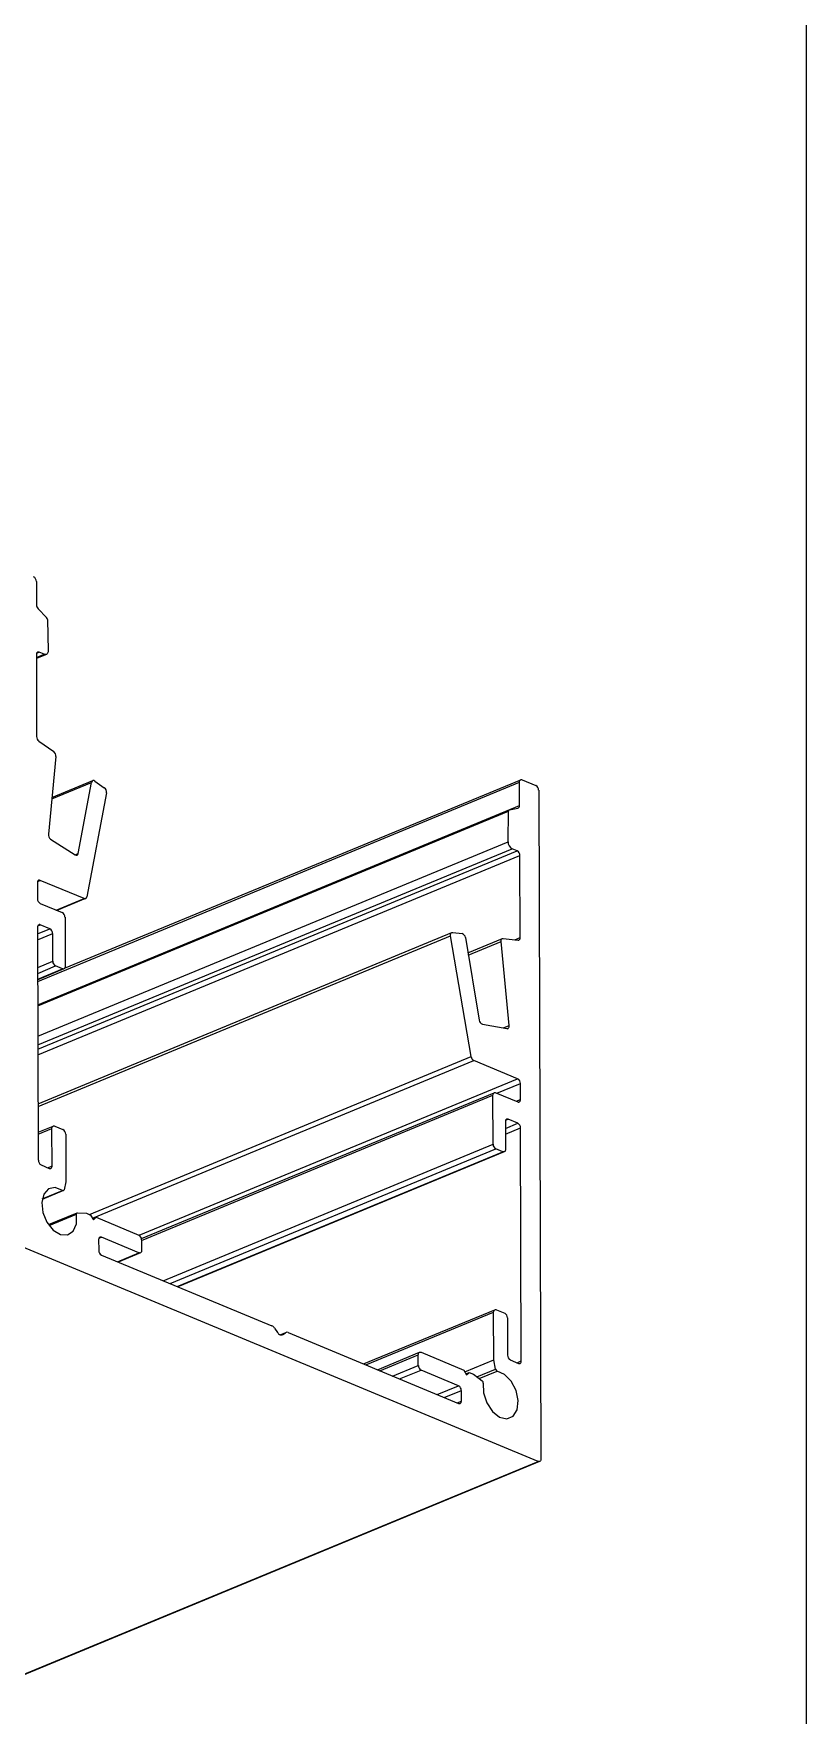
# Model space of a CAD drawing. Extents: x -1.2 to 24.5, y -10.7 to 0.
# Drawn here: x 22.53 to 24.506, y -7.916 to -3.614 of the extents above; entities that cross this region are included whole.
import ezdxf

# ---------------------------------------------------------------- set-up
doc = ezdxf.new("R2010")
doc.units = 0
doc.header["$LTSCALE"] = 0.5
doc.header["$MEASUREMENT"] = 0
doc.layers.add('Housing', color=150, linetype='CONTINUOUS')
doc.layers.add('Text-Unprinted', color=131, linetype='CONTINUOUS', plot=False)

msp = doc.modelspace()

# ---------------------------------------------------------------- linework, layer by layer
at = {"layer": 'Housing', "linetype": 'Continuous', "transparency": 16777216}
for p, q in [((22.5373, -5.0157), (22.5375, -5.0756)), ((22.5415, -5.0854), (22.5634, -5.1082)), ((22.5654, -5.113), (22.5675, -5.1928)), ((22.5371, -5.2029), (22.5378, -5.4127)), ((22.5372, -5.2103), (22.557, -5.2021)), ((22.5627, -5.2023), (22.5372, -5.2128)), ((22.5378, -5.1993), (22.5441, -5.1967)), ((22.557, -5.2021), (22.5441, -5.1967)), ((22.5433, -5.4239), (22.5815, -5.4511)), ((22.5869, -5.4633), (22.5679, -5.6623)), ((22.5406, -6.0387), (23.7725, -5.5292)), ((22.5765, -5.5718), (22.6785, -5.5296)), ((22.5768, -5.5685), (22.6815, -5.5252)), ((22.6094, -6.0053), (23.7757, -5.5229)), ((22.6441, -5.7113), (22.6785, -5.5296)), ((22.6869, -5.5263), (22.7109, -5.5434)), ((23.7727, -5.5891), (23.7725, -5.5292)), ((23.7795, -5.523), (23.8147, -5.5377)), ((22.5408, -6.0986), (23.7727, -5.5891)), ((22.7163, -5.5565), (22.6659, -5.8228)), ((23.8218, -5.5497), (23.8274, -7.2604)), ((22.5408, -6.099), (23.7465, -5.6003)), ((22.5408, -6.1014), (23.7449, -5.6033)), ((23.7433, -5.6816), (23.7449, -5.6033)), ((23.7469, -5.6002), (23.7687, -5.5956)), ((22.5737, -5.6747), (22.6361, -5.7149)), ((22.5411, -6.1789), (23.7433, -5.6816)), ((22.5412, -6.2013), (23.7539, -5.6996)), ((22.5412, -6.2119), (23.7668, -5.7049)), ((22.5412, -6.2268), (23.7738, -5.717)), ((22.6359, -5.7147), (22.6441, -5.7113)), ((23.7668, -5.7049), (23.7539, -5.6996)), ((23.7745, -5.9268), (23.7738, -5.717)), ((22.5398, -5.7865), (22.5399, -5.8274)), ((22.5404, -5.7829), (22.5468, -5.7803)), ((22.6591, -5.827), (22.5468, -5.7803)), ((22.547, -5.8394), (22.6033, -5.8629)), ((22.5879, -5.8564), (22.6591, -5.827)), ((22.6629, -5.8271), (22.5899, -5.8573)), ((22.6104, -5.8749), (22.6108, -6.0005)), ((22.5402, -5.9002), (22.5421, -6.4962)), ((22.5402, -5.9174), (22.5718, -5.9043)), ((22.5403, -5.9323), (22.5789, -5.9163)), ((22.5408, -5.8967), (22.5472, -5.894)), ((22.5416, -6.3516), (23.5996, -5.914)), ((22.5417, -6.3588), (23.5966, -5.9224)), ((22.5718, -5.9043), (22.5472, -5.894)), ((22.5791, -5.9873), (22.5789, -5.9163)), ((23.6488, -6.2313), (23.5966, -5.9224)), ((23.6018, -5.9137), (23.6258, -5.9165)), ((23.6342, -5.9269), (23.6699, -6.1377)), ((23.6408, -5.9656), (23.7288, -5.9292)), ((23.731, -5.9289), (23.7691, -5.9334)), ((23.7609, -5.9325), (23.7745, -5.9268)), ((23.6418, -5.9714), (23.7256, -5.9367)), ((23.7461, -6.152), (23.7256, -5.9367)), ((22.5405, -6.0033), (22.5791, -5.9873)), ((22.5406, -6.0182), (22.5862, -5.9993)), ((22.5406, -6.0328), (22.6038, -6.0066)), ((22.6076, -6.0068), (22.5406, -6.0345)), ((22.6038, -6.0066), (22.5862, -5.9993)), ((23.678, -6.148), (23.7403, -6.1597)), ((23.7315, -6.158), (23.7461, -6.152)), ((22.6728, -6.6351), (23.6488, -6.2313)), ((22.6807, -6.6446), (23.6557, -6.2412)), ((23.7679, -6.2879), (23.6557, -6.2412)), ((22.8003, -6.6882), (23.7679, -6.2879)), ((22.8059, -6.6967), (23.708, -6.3235)), ((23.7118, -6.3237), (23.7681, -6.3471)), ((23.7148, -6.3249), (23.775, -6.2999)), ((23.7752, -6.3409), (23.775, -6.2999)), ((22.8063, -6.7015), (23.7048, -6.3298)), ((23.7052, -6.4554), (23.7048, -6.3298)), ((23.7642, -6.3454), (23.7752, -6.3409)), ((22.5419, -6.4249), (22.5802, -6.409)), ((22.584, -6.4091), (22.6051, -6.4179)), ((23.7367, -6.3976), (23.7369, -6.4686)), ((23.7367, -6.4147), (23.7683, -6.4017)), ((23.7373, -6.3941), (23.7437, -6.3914)), ((23.7683, -6.4017), (23.7437, -6.3914)), ((22.5419, -6.4298), (22.577, -6.4153)), ((22.5773, -6.5109), (22.577, -6.4153)), ((22.6122, -6.4299), (22.6126, -6.5518)), ((23.7368, -6.4297), (23.7754, -6.4137)), ((23.7773, -7.0097), (23.7754, -6.4137)), ((22.8615, -6.8044), (23.7052, -6.4554)), ((22.8795, -6.8119), (23.7123, -6.4674)), ((22.8971, -6.8192), (23.7299, -6.4747)), ((23.7337, -6.4749), (22.8992, -6.8201)), ((23.7299, -6.4747), (23.7123, -6.4674)), ((22.5492, -6.5083), (22.5703, -6.517)), ((22.5664, -6.5154), (22.5773, -6.5109)), ((22.6066, -6.5739), (22.5517, -6.5966)), ((22.552, -6.595), (22.6041, -6.5734)), ((22.6126, -6.5518), (22.6081, -6.5718)), ((22.5679, -6.661), (22.6415, -6.6305)), ((22.5697, -6.6636), (22.64, -6.6345)), ((22.6425, -6.6304), (22.6652, -6.6319)), ((22.6652, -6.6319), (22.6758, -6.6364)), ((22.6758, -6.6364), (22.6829, -6.6484)), ((22.6814, -6.6458), (22.6899, -6.6422)), ((22.6829, -6.6484), (22.6899, -6.6422)), ((22.6899, -6.6422), (22.7992, -6.6876)), ((22.6964, -6.6994), (22.6965, -6.7267)), ((22.6971, -6.6959), (22.7034, -6.6933)), ((22.7993, -6.7331), (22.7034, -6.6933)), ((22.8063, -6.6997), (22.8063, -6.727)), ((23.8204, -7.2666), (22.5007, -6.718)), ((22.7036, -6.7388), (23.1397, -6.9201)), ((22.7446, -6.7558), (22.7993, -6.7331)), ((22.8031, -6.7333), (22.7466, -6.7567)), ((23.3741, -7.0175), (23.7099, -6.8786)), ((23.7137, -6.8787), (23.7348, -6.8875)), ((23.1465, -6.9261), (23.1536, -6.9366)), ((23.3801, -7.02), (23.7066, -6.8849)), ((23.707, -7.0067), (23.7066, -6.8849)), ((23.7418, -6.8995), (23.7422, -6.9951)), ((23.161, -6.9429), (23.1752, -6.937)), ((23.1612, -6.9429), (23.1742, -6.9376)), ((23.1649, -6.9432), (23.1671, -6.9423)), ((23.1671, -6.9423), (23.1742, -6.9376)), ((23.1809, -6.9372), (23.617, -7.1185)), ((23.4092, -7.0321), (23.517, -6.9875)), ((23.4152, -7.0346), (23.5138, -6.9938)), ((23.5139, -7.0211), (23.5138, -6.9938)), ((23.5208, -6.9876), (23.6301, -7.033)), ((23.6327, -7.0375), (23.707, -7.0067)), ((23.7117, -7.0306), (23.707, -7.0067)), ((23.7492, -7.0071), (23.7703, -7.0159)), ((23.7664, -7.0142), (23.7773, -7.0097)), ((23.4482, -7.0483), (23.5139, -7.0211)), ((23.4662, -7.0558), (23.521, -7.0331)), ((23.6169, -7.073), (23.521, -7.0331)), ((23.6301, -7.033), (23.6372, -7.0451)), ((23.6356, -7.0424), (23.6442, -7.0389)), ((23.6372, -7.0451), (23.6442, -7.0389)), ((23.6442, -7.0389), (23.6549, -7.0433)), ((23.6549, -7.0433), (23.6776, -7.0606)), ((23.664, -7.0503), (23.7117, -7.0306)), ((23.6697, -7.0546), (23.7157, -7.0355)), ((23.5621, -7.0956), (23.6169, -7.073)), ((23.5801, -7.1031), (23.624, -7.085)), ((23.6241, -7.1123), (23.624, -7.085)), ((23.6131, -7.1168), (23.6241, -7.1123)), ((15.946, -10.5239), (23.8204, -7.2666)), ((23.8242, -7.2668), (15.9498, -10.5241))]:
    msp.add_line(p, q, dxfattribs=at)
at = {"layer": 'Housing', "linetype": 'Continuous', "transparency": 16777216, "flags": 128}
for points in [[(22.5441, -5.1967), (22.5428, -5.1963), (22.5415, -5.1963), (22.5402, -5.1966), (22.5392, -5.1973), (22.5383, -5.1983), (22.5377, -5.1996), (22.5373, -5.2012), (22.5371, -5.2029)], [(22.5675, -5.1928), (22.5673, -5.1954), (22.5667, -5.1977), (22.5658, -5.1996), (22.5645, -5.2012), (22.5629, -5.2022), (22.561, -5.2027), (22.5591, -5.2027), (22.557, -5.2021)], [(23.7725, -5.5292), (23.7726, -5.5274), (23.773, -5.5259), (23.7737, -5.5246), (23.7745, -5.5236), (23.7756, -5.5229), (23.7768, -5.5226), (23.7781, -5.5226), (23.7795, -5.523)], [(22.5468, -5.7803), (22.5454, -5.7799), (22.5441, -5.7799), (22.5429, -5.7802), (22.5418, -5.7809), (22.541, -5.7819), (22.5403, -5.7832), (22.5399, -5.7848), (22.5398, -5.7865)], [(22.5472, -5.894), (22.5458, -5.8936), (22.5445, -5.8936), (22.5433, -5.894), (22.5422, -5.8946), (22.5413, -5.8957), (22.5407, -5.897), (22.5403, -5.8985), (22.5402, -5.9002)], [(23.5966, -5.9224), (23.5964, -5.9206), (23.5965, -5.9188), (23.5968, -5.9173), (23.5974, -5.9159), (23.5983, -5.9149), (23.5993, -5.9141), (23.6005, -5.9137), (23.6018, -5.9137)], [(23.7256, -5.9367), (23.7256, -5.935), (23.7258, -5.9334), (23.7262, -5.932), (23.7268, -5.9308), (23.7277, -5.9299), (23.7287, -5.9293), (23.7298, -5.9289), (23.731, -5.9289)], [(23.7691, -5.9334), (23.7702, -5.9334), (23.7713, -5.9332), (23.7722, -5.9326), (23.773, -5.9319), (23.7737, -5.9309), (23.7741, -5.9297), (23.7744, -5.9283), (23.7745, -5.9268)], [(22.6108, -6.0005), (22.6107, -6.0022), (22.6103, -6.0037), (22.6096, -6.005), (22.6088, -6.006), (22.6077, -6.0067), (22.6065, -6.0071), (22.6052, -6.007), (22.6038, -6.0066)], [(23.7403, -6.1597), (23.7416, -6.1598), (23.7428, -6.1595), (23.7439, -6.1589), (23.7448, -6.158), (23.7454, -6.1568), (23.7459, -6.1554), (23.7461, -6.1538), (23.7461, -6.152)], [(23.7048, -6.3298), (23.705, -6.3281), (23.7053, -6.3266), (23.706, -6.3253), (23.7069, -6.3243), (23.7079, -6.3236), (23.7091, -6.3232), (23.7105, -6.3233), (23.7118, -6.3237)], [(23.7681, -6.3471), (23.7695, -6.3475), (23.7708, -6.3475), (23.772, -6.3472), (23.7731, -6.3465), (23.774, -6.3455), (23.7746, -6.3441), (23.775, -6.3426), (23.7752, -6.3409)], [(22.577, -6.4153), (22.5771, -6.4136), (22.5775, -6.4121), (22.5782, -6.4108), (22.579, -6.4097), (22.5801, -6.409), (22.5813, -6.4087), (22.5826, -6.4087), (22.584, -6.4091)], [(23.7437, -6.3914), (23.7423, -6.391), (23.741, -6.391), (23.7398, -6.3913), (23.7387, -6.392), (23.7378, -6.393), (23.7372, -6.3943), (23.7368, -6.3959), (23.7367, -6.3976)], [(23.7369, -6.4686), (23.7368, -6.4703), (23.7364, -6.4718), (23.7357, -6.4731), (23.7349, -6.4742), (23.7338, -6.4748), (23.7326, -6.4752), (23.7313, -6.4751), (23.7299, -6.4747)], [(22.5703, -6.517), (22.5717, -6.5174), (22.573, -6.5175), (22.5742, -6.5171), (22.5753, -6.5164), (22.5761, -6.5154), (22.5768, -6.5141), (22.5772, -6.5126), (22.5773, -6.5109)], [(22.6041, -6.5734), (22.5851, -6.5661), (22.568, -6.5696), (22.5559, -6.5833), (22.5508, -6.6047), (22.5537, -6.6302), (22.5641, -6.655), (22.58, -6.675), (22.5988, -6.6864), (22.6171, -6.6873), (22.6315, -6.6776), (22.6396, -6.6589), (22.64, -6.6345)], [(22.64, -6.6345), (22.6399, -6.6337), (22.64, -6.6328), (22.6402, -6.6321), (22.6405, -6.6315), (22.6409, -6.631), (22.6413, -6.6306), (22.6419, -6.6304), (22.6425, -6.6304)], [(22.7034, -6.6933), (22.7021, -6.6929), (22.7007, -6.6928), (22.6995, -6.6932), (22.6985, -6.6939), (22.6976, -6.6949), (22.6969, -6.6962), (22.6965, -6.6977), (22.6964, -6.6994)], [(22.8063, -6.727), (22.8062, -6.7287), (22.8058, -6.7302), (22.8052, -6.7315), (22.8043, -6.7325), (22.8032, -6.7332), (22.802, -6.7336), (22.8007, -6.7335), (22.7993, -6.7331)], [(23.7066, -6.8849), (23.7068, -6.8832), (23.7072, -6.8816), (23.7078, -6.8803), (23.7087, -6.8793), (23.7097, -6.8786), (23.711, -6.8783), (23.7123, -6.8783), (23.7137, -6.8787)], [(23.1536, -6.9366), (23.1551, -6.9386), (23.1567, -6.9403), (23.1585, -6.9417), (23.1604, -6.9427), (23.1622, -6.9432), (23.164, -6.9433), (23.1656, -6.943), (23.1671, -6.9423)], [(23.5138, -6.9938), (23.514, -6.9921), (23.5144, -6.9905), (23.515, -6.9892), (23.5159, -6.9882), (23.5169, -6.9875), (23.5181, -6.9872), (23.5195, -6.9872), (23.5208, -6.9876)], [(23.7703, -7.0159), (23.7717, -7.0163), (23.773, -7.0163), (23.7742, -7.016), (23.7753, -7.0153), (23.7762, -7.0143), (23.7768, -7.013), (23.7772, -7.0114), (23.7773, -7.0097)], [(23.6801, -7.0669), (23.6806, -7.0916), (23.6889, -7.1171), (23.7035, -7.1389), (23.7217, -7.1532), (23.7405, -7.1574), (23.7564, -7.1507), (23.7666, -7.1344), (23.7693, -7.1113), (23.7641, -7.0855), (23.7518, -7.0617), (23.7347, -7.044), (23.7157, -7.0355)], [(23.617, -7.1185), (23.6184, -7.1189), (23.6197, -7.1189), (23.621, -7.1186), (23.622, -7.1179), (23.6229, -7.1169), (23.6235, -7.1156), (23.6239, -7.114), (23.6241, -7.1123)], [(23.8274, -7.2604), (23.8272, -7.2622), (23.8269, -7.2637), (23.8262, -7.265), (23.8253, -7.266), (23.8243, -7.2667), (23.8231, -7.267), (23.8217, -7.267), (23.8204, -7.2666)]]:
    msp.add_lwpolyline(points, dxfattribs=at)
at = {"layer": 'Housing', "linetype": 'Continuous', "transparency": 16777216}
for centre, radius, start, end in [((22.5237, -5.0156), 0.0135, 359.4471, 61.4772), ((22.5523, -5.0753), 0.0148, 181.1042, 223.1616), ((22.558, -5.1133), 0.00743, 2.2392, 43.1334), ((22.5522, -5.4126), 0.0143, 180.5881, 231.8735), ((22.5727, -5.4623), 0.0142, 355.9603, 51.9964), ((22.6835, -5.5299), 0.00502, 47.2093, 175.7804), ((22.7023, -5.5545), 0.0141, 351.9177, 52.2273), ((23.8082, -5.5496), 0.0135, 359.459, 61.4068), ((23.7667, -5.5899), 0.00602, 289.4334, 8.2863), ((23.7478, -5.603), 0.00295, 108.9492, 186.6137), ((22.5819, -5.6633), 0.0141, 175.7913, 234.0759), ((22.6392, -5.711), 0.00497, 231.3742, 356.2738), ((23.7636, -5.6817), 0.0203, 179.4567, 241.4404), ((23.7603, -5.7168), 0.0135, 359.4517, 61.445), ((22.5535, -5.8275), 0.0135, 179.4565, 241.4402), ((22.6611, -5.8225), 0.00486, 246.0052, 357.1822), ((22.5968, -5.8748), 0.0135, 359.458, 61.4376), ((22.5653, -5.9162), 0.0135, 359.4508, 61.4426), ((23.6223, -5.928), 0.012, 5.5297, 73.1117), ((22.5927, -5.9874), 0.0135, 179.4565, 241.4402), ((23.6821, -6.1364), 0.0123, 186.0994, 250.4182), ((23.6619, -6.2296), 0.0132, 187.6296, 241.9451), ((23.7615, -6.2998), 0.0135, 359.4565, 61.4402), ((23.7618, -6.4136), 0.0135, 359.4554, 61.4402), ((22.5987, -6.4298), 0.0135, 359.4554, 61.4402), ((23.7188, -6.4555), 0.0135, 179.4565, 241.4402), ((22.5557, -6.4964), 0.0135, 179.458, 241.4376), ((22.6057, -6.5715), 0.00247, 229.8566, 353.3133), ((22.7927, -6.6995), 0.0135, 359.4519, 61.4437), ((22.7101, -6.7269), 0.0135, 179.4519, 241.4426), ((23.1329, -6.9345), 0.016, 32.0113, 64.9806), ((23.7283, -6.8994), 0.0135, 359.4554, 61.4402), ((23.1779, -6.9435), 0.00704, 64.3315, 121.9562), ((23.7557, -6.9952), 0.0135, 179.4534, 241.44), ((23.5275, -7.0212), 0.0135, 179.4565, 241.4402), ((23.7177, -7.0298), 0.00606, 187.2039, 251.3531), ((23.6104, -7.0849), 0.0135, 359.4519, 61.4426), ((23.6731, -7.0661), 0.0071, 353.4631, 50.7523)]:
    msp.add_arc(centre, radius, start, end, dxfattribs=at)
at = {"layer": 'Text-Unprinted', "ltscale": 0.5, "transparency": 16777216}
msp.add_lwpolyline([(24.5063, 0), (0, 0), (0, -10.7083), (24.5063, -10.7083)], close=True, dxfattribs=at)

doc.saveas('drawing.dxf')
